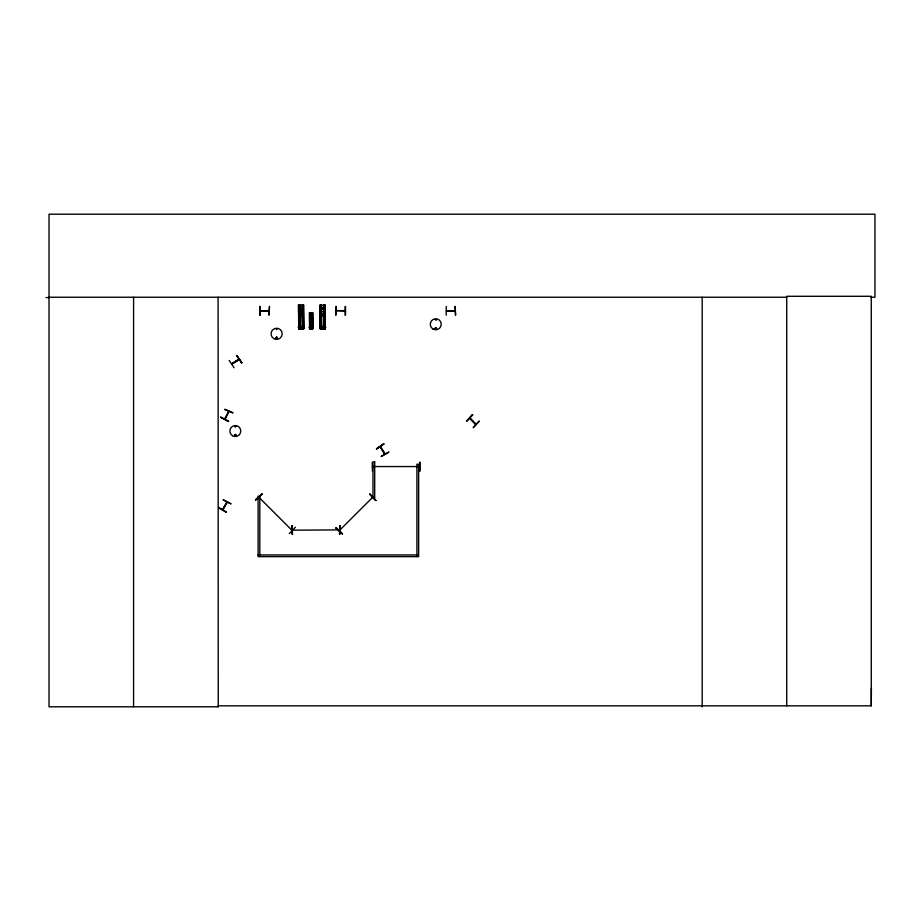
<?xml version="1.0" encoding="UTF-8"?>
<svg xmlns="http://www.w3.org/2000/svg" width="921" height="921" viewBox="0 0 921 921"><rect width="100%" height="100%" fill="white"/><g stroke="black" fill="none" stroke-linecap="round" stroke-linejoin="round"><path stroke-width="1.38" d="M870.644 297.241L874.95 297.241L874.95 214.202L49.02 214.202L49.02 706.798L218.231 706.798L218.116 705.831L871.278 705.831L871.404 688.022M226.888 501.991L222.468 509.566L222.974 508.76M226.405 502.831L227.153 502.141M259.469 497.858L259.077 496.949M258.962 497.328L292.118 530.427L291.865 529.679M292.337 530.162L291.554 529.863M469.618 418.157L475.65 424.316M470.47 418.525L469.894 417.927M475.777 424.316L475.224 423.89M231.931 364.117L239.276 359.512L231.585 363.922M234.797 435.138C236.455 433.204 235.339 437.417 234.809 434.85M236.121 435.138C233.692 437.901 235.339 431.949 236.006 435.541M275.805 337.708C277.198 341.023 277.866 335.071 275.828 337.926M277.129 338.065C276.312 335.774 275.678 339.93 277.221 337.926M435.161 328.383C436.934 326.437 435.725 330.616 435.299 328.118M436.22 319.829L435.334 319.46L436.059 320.013M436.519 328.59C435.253 325.297 434.413 331.238 436.612 328.383M228.799 411.537L224.977 419.136M301.501 328.498L301.029 327.588M323.064 328.693L322.385 327.703M292.441 529.84L293.396 530.185L292.337 530.07M380.557 446.581L380.615 447.594M384.218 453.27L384.667 453.972M339.607 530.853L339.976 530.001L339.504 530.91M372.844 497.639L371.98 498.008L372.602 497.375M227.142 502.348L222.801 509.762L227.153 502.141M235.753 426.573C233.681 427.379 236.547 424.995 235.327 426.895M224.586 419.043L228.776 411.457M225.046 419.136L228.88 411.376M232.817 412.781L224.712 409.315L232.806 412.815M338.755 530.243L339.538 529.886L292.51 530.197M373.201 466.498L372.521 466.521M419.539 466.855L418.733 466.463M380.097 446.685L384.84 454.076M226.37 511.995L218.807 507.494M223.216 499.861L231.056 503.879L223.239 499.815M339.342 530.588L372.545 497.444M260.298 310.676L268.886 311.01M344.868 311.068L336.43 310.584M446.363 310.676L454.951 311.01M255.554 499.873L262.059 493.921L255.531 499.838M255.785 500.103L262.013 493.875M295.388 527.249L289.286 533.593M335.912 528.067L342.52 533.904L335.946 528.032M369.931 494.047L375.849 500.575L369.897 494.07M472.531 414.623L466.625 421.162L472.496 414.6M466.533 421.081L472.795 414.899M479.15 421.254L473.187 427.735L479.07 421.162M276.381 328.832L276.622 329.73L276.622 328.809M241.866 362.724L236.709 355.575L241.832 362.747M231.666 363.876L238.988 359.155M231.839 364.129L238.792 359.178M234.061 367.755L229.191 360.422M376.47 448.815L383.942 444.152M381.317 456.459L388.95 452.05L381.259 456.356M268.828 311.068L260.229 311.022M336.43 310.63L344.868 310.63M276.415 337.155L277.186 337.362M469.998 418.042L476.076 424.12M380.385 446.478L385.116 453.788M303.562 304.978L298.473 305.047L298.726 328.889L303.815 328.809L303.539 304.978L303.711 328.809M298.841 307.464L303.239 307.418M320.324 307.602L324.722 307.556M298.853 309.076L303.251 309.03M320.347 309.226L324.745 309.168M298.876 311.494L303.285 311.448M320.37 311.643L324.768 311.597M312.783 312.795L309.387 312.852L309.571 328.751L312.956 328.693L312.772 312.795M298.899 313.647L303.297 313.601M320.381 313.785L324.791 313.739M309.629 314.464L312.564 314.429M309.64 315.535L312.576 315.5M298.922 316.064L303.331 316.018M320.416 316.214L324.814 316.156M309.663 317.146L312.599 317.123M309.675 318.585L312.61 318.551M309.686 320.197L312.622 320.163M299.049 326.448L303.446 326.391M320.531 326.587L324.929 326.541M298.312 327.128L304.183 327.07M298.323 327.312L304.183 327.254M309.767 327.116L312.703 327.082M300.902 327.565L301.593 327.554M319.806 327.289L325.677 327.231M309.283 327.577L313.198 327.542M319.806 327.473L325.677 327.416M309.283 327.703L313.198 327.657M373.293 466.544L372.498 466.556L419.527 466.556L418.675 466.901M372.429 471.103L372.257 462.307M419.562 471.103L419.631 462.307M291.899 525.649L292.441 534.445L291.945 525.649M340.01 525.638L339.573 534.445L339.964 525.638M338.663 530.197L339.458 530.197M46.05 297.587L49.02 297.575M49.02 297.241L786.741 297.241M259.722 306.428L259.757 315.224M269.496 306.428L269.013 315.224L269.45 306.428M336.246 306.428L335.797 315.224L336.119 306.428M345.536 306.428L345.502 315.224M446.271 306.428L446.213 315.224M455.078 306.428L455.561 315.224L455.193 306.428M446.455 311.022L455.078 311.079M258.099 554.937L416.914 554.937M435.76 329.177L435.069 328.774M220.764 417.317L228.673 421.162M218.588 507.874L226.209 512.283M475.72 424.523L469.687 418.353M369.632 494.347L375.929 500.483M336.223 527.756L342.439 533.984M236.801 355.518L241.555 362.92M380.12 446.812L384.759 454.134M324.94 305.116L325.194 328.958M324.745 305.116L324.952 328.958M324.48 306.52L324.722 328.958L324.365 306.52M324.204 306.532L324.411 327.565M323.881 305.127L324.146 328.97L323.835 305.127M323.513 306.532L323.766 327.565M323.432 328.97L322.085 328.993M321.406 306.578L321.751 327.611M321.452 329.016L321.199 305.173L321.371 329.016M320.83 305.185L321.164 327.611M320.646 305.185L320.888 329.027M320.543 305.185L320.796 329.027M320.301 305.185L320.6 329.027M320.071 305.185L320.324 329.027M312.518 312.806L312.726 328.705M312.495 328.705L312.323 312.806L312.311 328.705M312.012 312.806L312.15 328.705M311.759 312.806L311.92 328.705M311.701 328.716L310.803 328.716M310.423 312.841L310.515 328.739M310.181 312.841L310.389 328.739M309.963 312.841L310.147 328.739M309.778 312.841L310.02 328.739M309.617 312.841L309.755 328.751M303.251 304.978L303.47 328.809M303.228 328.82L302.974 304.978L303.124 328.82M302.675 304.978L302.848 328.82M302.065 307.798L302.341 326.022M301.938 328.832L300.603 328.843M300.027 307.833L300.142 326.069M299.716 305.035L299.97 328.878L299.67 305.035M299.383 307.844L299.693 328.878M299.187 307.844L299.394 328.878M299.083 307.844L299.313 328.878M298.807 305.047L299.026 328.878M298.577 305.047L298.841 328.889M419.953 462.296L420.011 471.103M339.642 525.638L339.63 534.445M292.268 525.638L292.383 534.445M871.278 705.831L871.278 296.286L786.741 296.286L786.741 705.831M702.193 297.241L702.193 706.798M416.914 556.641L416.914 464.242L418.629 464.242L418.629 556.641L258.099 556.641L258.099 496.246L259.814 496.246L259.814 554.937M345.168 306.428L345.168 315.224M260.079 306.428L260.079 315.224M218.104 297.241L218.231 706.798M133.568 297.241L133.568 706.798M300.165 314.591C301.409 318.309 303.044 311.92 300.165 314.591M310.515 319.207C311.344 321.694 312.438 317.434 310.515 319.207M321.648 314.729C322.891 318.459 324.526 312.069 321.648 314.729M220.81 417.201L228.5 421.507L220.798 417.225M383.712 443.784L376.539 448.918L383.712 443.784M325.044 305.116L319.955 305.196L320.232 329.027L325.297 328.958L325.021 305.116M374.697 461.916L372.982 461.916L372.982 498.296L374.697 498.296L374.697 461.916M302.652 328.82L302.399 304.989L302.606 328.82M232.587 435.76A5.468 5.468 0 0 0 240.795 431.028A5.468 5.468 0 0 0 232.587 426.296A5.468 5.468 0 0 0 232.587 435.76M273.836 338.629A5.572 5.572 0 0 0 282.194 333.816A5.572 5.572 0 0 0 273.836 328.993A5.572 5.572 0 0 0 273.836 338.629M433.008 329.027A5.491 5.491 0 0 0 441.251 324.273A5.491 5.491 0 0 0 433.008 319.518A5.491 5.491 0 0 0 433.008 329.027"/></g></svg>
